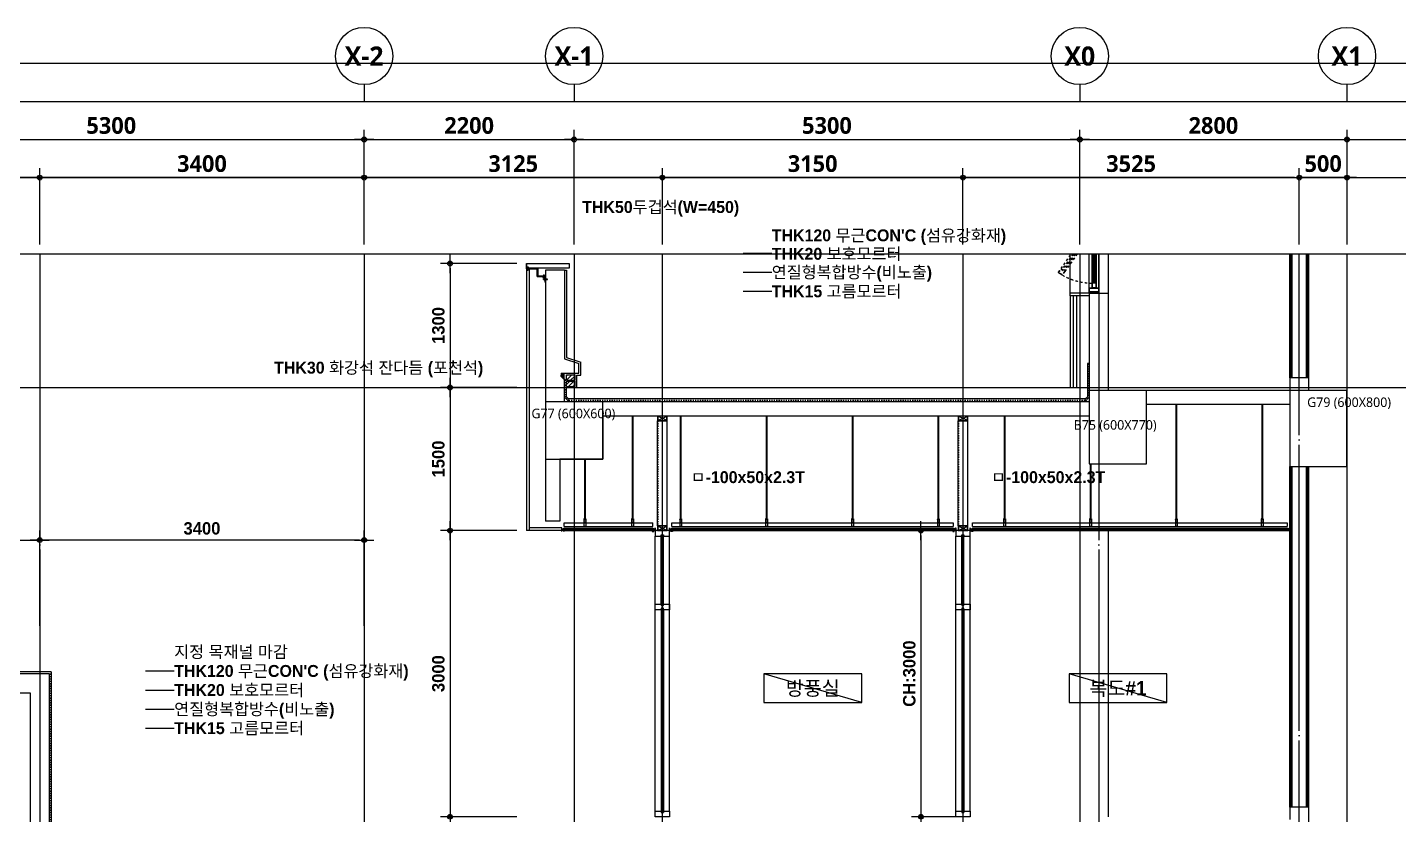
# Model space of a CAD drawing. Header units: millimetres. Extents: x 3106 to 82334, y 1073 to 28529.
# Drawn here: x 56439 to 70808, y 20276 to 28529 of the extents above; entities that cross this region are included whole.
import ezdxf
from ezdxf.enums import TextEntityAlignment as Align

# ---------------------------------------------------------------- set-up
doc = ezdxf.new("R2010")
doc.units = ezdxf.units.MM
doc.header["$LTSCALE"] = 50
for name, pattern in [('CEN', [62, 60, -1, 0, -1]), ('H1', [1, 0.5, -0.5]), ('HID', [0.5, 0.25, -0.25]), ('주단면도-1$0$STD_CENTER', [66, 60, -2, 2, -2])]:
    doc.linetypes.add(name, pattern=pattern)
doc.layers.get('Defpoints').update_dxf_attribs({"color": 153})
for name, color, linetype in [('0SYMB', 7, 'Continuous'), ('A-ANNO-DIM', 4, 'Continuous'), ('A-ANNO-TEXT1', 7, 'Continuous'), ('A-CEN', 1, 'CEN'), ('A-ELE4', 8, 'Continuous'), ('A-FIN2', 5, 'Continuous'), ('A-FIN3', 8, 'Continuous'), ('A-FLOR-INSL', 8, 'Continuous'), ('A-MKXS-TEXT1', 3, 'Continuous'), ('A-ST-AXIS-BUB', 7, 'Continuous'), ('A-WALL-DRY1', 7, 'Continuous'), ('AA-FIN2', 6, 'Continuous'), ('AA-WALL-콘크리트', 2, 'Continuous'), ('AA-WID', 4, 'Continuous'), ('BW', 3, 'Continuous'), ('C02-AA$0$A-FIN-TYP1', 6, 'Continuous'), ('C02-AA$0$A-SECT-CLNG', 6, 'Continuous'), ('C02-AA$0$A-SECT-MATR1', 4, 'Continuous'), ('COL', 2, 'Continuous'), ('DIM', 7, 'Continuous'), ('ELC', 9, 'Continuous'), ('FIN', 5, 'Continuous'), ('fin-5', 6, 'Continuous'), ('FIN2', 5, 'Continuous'), ('HAT', 5, 'Continuous'), ('HH', 9, 'Continuous'), ('HID', 7, 'HID'), ('Leader', 7, 'Continuous'), ('out-fin', 6, 'Continuous'), ('S_CEN', 5, 'CEN'), ('SS2', 7, 'Continuous'), ('WID', 4, 'Continuous'), ('주단면도-1$0$A-FIN-TYP1', 6, 'Continuous'), ('주단면도-1$0$A-OUT-FIN-TYP2', 4, 'Continuous'), ('주단면도-1$0$A-ST-AXIS-CEN', 252, '주단면도-1$0$STD_CENTER'), ('주단면도-1$0$A-ST-CONC', 2, 'Continuous')]:
    doc.layers.add(name, color=color, linetype=linetype)
for name, color, linetype, plot in [('A-ANNO-NPLT', 129, 'Continuous', False), ('Defpoint', 161, 'Continuous', False), ('G(그리드1)', 185, 'Continuous', False), ('G(그리드2)', 235, 'Continuous', False)]:
    doc.layers.add(name, color=color, linetype=linetype, plot=plot)
doc.layers.add('A-XXXX-NPLT', color=144, linetype='Continuous', lineweight=15, plot=False)
doc.styles.add('2020음성 1차', font='나눔고딕Bold.ttf')
doc.styles.add('SH_진천_나눔', font='')
doc.styles.add('맑은고딕', font='')
doc.styles.get('SH_진천_나눔').set_extended_font_data('NanumGothic', bold=True)
doc.styles.get('맑은고딕').set_extended_font_data('Malgun Gothic')
doc.dimstyles.new('SHP 50', dxfattribs={"dimscale": 50, "dimtxt": 3.5, "dimasz": 1, "dimexe": 2, "dimexo": 2, "dimgap": 1, "dimtad": 1, "dimdec": 0, "dimzin": 0, "dimdsep": 46, "dimtxsty": 'SH_진천_나눔', "dimblk": 'DIMDOT', "dimcen": 0.09, "dimclrd": 256, "dimclre": 256, "dimclrt": 3, "dimadec": 0, "dimazin": 1, "dimtfac": 1, "dimtdec": 0, "dimtix": 1, "dimtmove": 2, "dimatfit": 0, "dimldrblk": 'DIMDOT', "dimfxl": 1, "dimtolj": 1, "dimtzin": 0, "dimlwd": -1, "dimlwe": -1, "dimarcsym": 0})
doc.dimstyles.new('SHP 50내부', dxfattribs={"dimscale": 50, "dimtxt": 2.6, "dimasz": 1, "dimexe": 2, "dimexo": 2, "dimgap": 1, "dimtad": 1, "dimdec": 0, "dimzin": 0, "dimdsep": 46, "dimtxsty": '2020음성 1차', "dimblk": 'DIMDOT', "dimcen": 0.09, "dimclrd": 256, "dimclre": 256, "dimclrt": 3, "dimadec": 0, "dimazin": 1, "dimtfac": 1, "dimtdec": 0, "dimtix": 1, "dimtmove": 2, "dimatfit": 0, "dimldrblk": 'DIMDOT', "dimfxl": 1, "dimtolj": 1, "dimtzin": 0, "dimlwd": -1, "dimlwe": -1, "dimarcsym": 0})

# ---------------------------------------------------------------- blocks, each defined once
blk = doc.blocks.new('DIMDOT')
at = {"color": 0}
blk.add_line((-2, 0), (2, 0), dxfattribs=at)
for radius in [0.5, 0.25]:
    blk.add_circle((0, 0), radius, dxfattribs=at)
blk = doc.blocks.new('*D1186')
at = {"layer": 'Defpoints', "color": 0}
for p in [(59968, 27354), (54668, 26154), (59968, 26154)]:
    blk.add_point(p, dxfattribs=at)
at = {"layer": 'DIM'}
for p, q in [((54668, 26254), (54668, 27454)), ((59968, 26254), (59968, 27454)), ((54718, 27354), (59918, 27354))]:
    blk.add_line(p, q, dxfattribs=at)
at = {"layer": 'DIM', "linetype": 'ByBlock', "xscale": 50, "yscale": 50, "zscale": 50, "rotation": 180}
blk.add_blockref('DIMDOT', (54668, 27354), dxfattribs=at)
at = {"layer": 'DIM', "linetype": 'ByBlock', "xscale": 50, "yscale": 50, "zscale": 50}
blk.add_blockref('DIMDOT', (59968, 27354), dxfattribs=at)
at = {"layer": 'DIM', "color": 3, "insert": (57318, 27500), "char_height": 175, "attachment_point": 5, "style": 'SH_진천_나눔'}
blk.add_mtext('\\A1;5300', dxfattribs=at)
blk = doc.blocks.new('*D1187')
at = {"layer": 'Defpoints', "color": 0}
for p in [(54668, 26954), (54668, 26154), (56568, 26154)]:
    blk.add_point(p, dxfattribs=at)
at = {"layer": 'DIM'}
for p, q in [((54668, 26254), (54668, 27054)), ((56568, 26254), (56568, 27054)), ((56518, 26954), (54718, 26954))]:
    blk.add_line(p, q, dxfattribs=at)
at = {"layer": 'DIM', "linetype": 'ByBlock', "xscale": 50, "yscale": 50, "zscale": 50, "rotation": 180}
blk.add_blockref('DIMDOT', (54668, 26954), dxfattribs=at)
at = {"layer": 'DIM', "linetype": 'ByBlock', "xscale": 50, "yscale": 50, "zscale": 50}
blk.add_blockref('DIMDOT', (56568, 26954), dxfattribs=at)
at = {"layer": 'DIM', "color": 3, "insert": (55618, 27100), "char_height": 175, "attachment_point": 5, "style": 'SH_진천_나눔'}
blk.add_mtext('\\A1;1900', dxfattribs=at)
blk = doc.blocks.new('*D1188')
at = {"layer": 'Defpoints', "color": 0}
for p in [(62168, 27354), (59968, 26154), (62168, 26154)]:
    blk.add_point(p, dxfattribs=at)
at = {"layer": 'DIM'}
for p, q in [((59968, 26254), (59968, 27454)), ((62168, 26254), (62168, 27454)), ((60018, 27354), (62118, 27354))]:
    blk.add_line(p, q, dxfattribs=at)
at = {"layer": 'DIM', "linetype": 'ByBlock', "xscale": 50, "yscale": 50, "zscale": 50, "rotation": 180}
blk.add_blockref('DIMDOT', (59968, 27354), dxfattribs=at)
at = {"layer": 'DIM', "linetype": 'ByBlock', "xscale": 50, "yscale": 50, "zscale": 50}
blk.add_blockref('DIMDOT', (62168, 27354), dxfattribs=at)
at = {"layer": 'DIM', "color": 3, "insert": (61068, 27500), "char_height": 175, "attachment_point": 5, "style": 'SH_진천_나눔'}
blk.add_mtext('\\A1;2200', dxfattribs=at)
blk = doc.blocks.new('*D1189')
at = {"layer": 'Defpoints', "color": 0}
for p in [(56568, 26954), (56568, 26154), (59968, 26154)]:
    blk.add_point(p, dxfattribs=at)
at = {"layer": 'DIM'}
for p, q in [((56568, 26254), (56568, 27054)), ((59968, 26254), (59968, 27054)), ((59918, 26954), (56618, 26954))]:
    blk.add_line(p, q, dxfattribs=at)
at = {"layer": 'DIM', "linetype": 'ByBlock', "xscale": 50, "yscale": 50, "zscale": 50, "rotation": 180}
blk.add_blockref('DIMDOT', (56568, 26954), dxfattribs=at)
at = {"layer": 'DIM', "linetype": 'ByBlock', "xscale": 50, "yscale": 50, "zscale": 50}
blk.add_blockref('DIMDOT', (59968, 26954), dxfattribs=at)
at = {"layer": 'DIM', "color": 3, "insert": (58268, 27100), "char_height": 175, "attachment_point": 5, "style": 'SH_진천_나눔'}
blk.add_mtext('\\A1;3400', dxfattribs=at)
blk = doc.blocks.new('*D1190')
at = {"layer": 'Defpoints', "color": 0}
for p in [(69768, 26954), (69768, 26154), (70268, 26154)]:
    blk.add_point(p, dxfattribs=at)
at = {"layer": 'DIM'}
for p, q in [((69768, 26254), (69768, 27054)), ((70268, 26254), (70268, 27054)), ((69718, 26954), (69668, 26954)), ((70268, 26954), (69768, 26954)), ((70318, 26954), (70368, 26954))]:
    blk.add_line(p, q, dxfattribs=at)
at = {"layer": 'DIM', "linetype": 'ByBlock', "xscale": 50, "yscale": 50, "zscale": 50}
blk.add_blockref('DIMDOT', (69768, 26954), dxfattribs=at)
at = {"layer": 'DIM', "linetype": 'ByBlock', "xscale": 50, "yscale": 50, "zscale": 50, "rotation": 180}
blk.add_blockref('DIMDOT', (70268, 26954), dxfattribs=at)
at = {"layer": 'DIM', "color": 3, "insert": (70018, 27100), "char_height": 175, "attachment_point": 5, "style": 'SH_진천_나눔'}
blk.add_mtext('\\A1;500', dxfattribs=at)
blk = doc.blocks.new('A-ST-AXIS-BUB-1')
at = {"layer": 'A-ST-AXIS-BUB'}
blk.add_line((0, 350), (0, 0), dxfattribs=at)
blk.add_circle((0, 950), 600, dxfattribs=at)
blk = doc.blocks.new('*D1197')
at = {"layer": 'Defpoints', "color": 0}
for p in [(59968, 26954), (59968, 26154), (63093, 26154)]:
    blk.add_point(p, dxfattribs=at)
at = {"layer": 'DIM'}
for p, q in [((59968, 26254), (59968, 27054)), ((63093, 26254), (63093, 27054)), ((63043, 26954), (60018, 26954))]:
    blk.add_line(p, q, dxfattribs=at)
at = {"layer": 'DIM', "linetype": 'ByBlock', "xscale": 50, "yscale": 50, "zscale": 50, "rotation": 180}
blk.add_blockref('DIMDOT', (59968, 26954), dxfattribs=at)
at = {"layer": 'DIM', "linetype": 'ByBlock', "xscale": 50, "yscale": 50, "zscale": 50}
blk.add_blockref('DIMDOT', (63093, 26954), dxfattribs=at)
at = {"layer": 'DIM', "color": 3, "insert": (61530, 27100), "char_height": 175, "attachment_point": 5, "style": 'SH_진천_나눔'}
blk.add_mtext('\\A1;3125', dxfattribs=at)
blk = doc.blocks.new('*D1198')
at = {"layer": 'Defpoints', "color": 0}
for p in [(63093, 26954), (63093, 26154), (66243, 26154)]:
    blk.add_point(p, dxfattribs=at)
at = {"layer": 'DIM'}
for p, q in [((63093, 26254), (63093, 27054)), ((66243, 26254), (66243, 27054)), ((66193, 26954), (63143, 26954))]:
    blk.add_line(p, q, dxfattribs=at)
at = {"layer": 'DIM', "linetype": 'ByBlock', "xscale": 50, "yscale": 50, "zscale": 50, "rotation": 180}
blk.add_blockref('DIMDOT', (63093, 26954), dxfattribs=at)
at = {"layer": 'DIM', "linetype": 'ByBlock', "xscale": 50, "yscale": 50, "zscale": 50}
blk.add_blockref('DIMDOT', (66243, 26954), dxfattribs=at)
at = {"layer": 'DIM', "color": 3, "insert": (64668, 27100), "char_height": 175, "attachment_point": 5, "style": 'SH_진천_나눔'}
blk.add_mtext('\\A1;3150', dxfattribs=at)
blk = doc.blocks.new('*D1199')
at = {"layer": 'Defpoints', "color": 0}
for p in [(66243, 26954), (66243, 26154), (69768, 26154)]:
    blk.add_point(p, dxfattribs=at)
at = {"layer": 'DIM'}
for p, q in [((66243, 26254), (66243, 27054)), ((69768, 26254), (69768, 27054)), ((69718, 26954), (66293, 26954))]:
    blk.add_line(p, q, dxfattribs=at)
at = {"layer": 'DIM', "linetype": 'ByBlock', "xscale": 50, "yscale": 50, "zscale": 50, "rotation": 180}
blk.add_blockref('DIMDOT', (66243, 26954), dxfattribs=at)
at = {"layer": 'DIM', "linetype": 'ByBlock', "xscale": 50, "yscale": 50, "zscale": 50}
blk.add_blockref('DIMDOT', (69768, 26954), dxfattribs=at)
at = {"layer": 'DIM', "color": 3, "insert": (68005, 27100), "char_height": 175, "attachment_point": 5, "style": 'SH_진천_나눔'}
blk.add_mtext('\\A1;3525', dxfattribs=at)
blk = doc.blocks.new('*D1201')
at = {"layer": 'Defpoints', "color": 0}
for p in [(67468, 27354), (62168, 26154), (67468, 26254)]:
    blk.add_point(p, dxfattribs=at)
at = {"layer": 'DIM'}
for p, q in [((62168, 26254), (62168, 27454)), ((67468, 26354), (67468, 27454)), ((62218, 27354), (67418, 27354))]:
    blk.add_line(p, q, dxfattribs=at)
at = {"layer": 'DIM', "linetype": 'ByBlock', "xscale": 50, "yscale": 50, "zscale": 50, "rotation": 180}
blk.add_blockref('DIMDOT', (62168, 27354), dxfattribs=at)
at = {"layer": 'DIM', "linetype": 'ByBlock', "xscale": 50, "yscale": 50, "zscale": 50}
blk.add_blockref('DIMDOT', (67468, 27354), dxfattribs=at)
at = {"layer": 'DIM', "color": 3, "insert": (64818, 27500), "char_height": 175, "attachment_point": 5, "style": 'SH_진천_나눔'}
blk.add_mtext('\\A1;5300', dxfattribs=at)
blk = doc.blocks.new('*D1202')
at = {"layer": 'A-ANNO-DIM'}
for p, q in [((56568, 22254), (56568, 23254)), ((59918, 23154), (56618, 23154)), ((59968, 22254), (59968, 23254))]:
    blk.add_line(p, q, dxfattribs=at)
at = {"layer": 'Defpoints', "color": 0}
for p in [(56568, 23154), (56568, 22154), (59968, 22154)]:
    blk.add_point(p, dxfattribs=at)
at = {"layer": 'A-ANNO-DIM', "linetype": 'ByBlock', "xscale": 50, "yscale": 50, "zscale": 50, "rotation": 180}
blk.add_blockref('DIMDOT', (56568, 23154), dxfattribs=at)
at = {"layer": 'A-ANNO-DIM', "linetype": 'ByBlock', "xscale": 50, "yscale": 50, "zscale": 50}
blk.add_blockref('DIMDOT', (59968, 23154), dxfattribs=at)
at = {"layer": 'A-ANNO-DIM', "color": 3, "insert": (58268, 23276), "char_height": 130, "attachment_point": 5, "style": '2020음성 1차'}
blk.add_mtext('\\A1;3400', dxfattribs=at)
blk = doc.blocks.new('*D1203')
at = {"layer": 'A-ANNO-DIM'}
for p, q in [((54668, 22254), (54668, 23254)), ((54718, 23154), (56518, 23154)), ((56568, 22254), (56568, 23254))]:
    blk.add_line(p, q, dxfattribs=at)
at = {"layer": 'Defpoints', "color": 0}
for p in [(56568, 23154), (54668, 22154), (56568, 22154)]:
    blk.add_point(p, dxfattribs=at)
at = {"layer": 'A-ANNO-DIM', "linetype": 'ByBlock', "xscale": 50, "yscale": 50, "zscale": 50, "rotation": 180}
blk.add_blockref('DIMDOT', (54668, 23154), dxfattribs=at)
at = {"layer": 'A-ANNO-DIM', "linetype": 'ByBlock', "xscale": 50, "yscale": 50, "zscale": 50}
blk.add_blockref('DIMDOT', (56568, 23154), dxfattribs=at)
at = {"layer": 'A-ANNO-DIM', "color": 3, "insert": (55618, 23276), "char_height": 130, "attachment_point": 5, "style": '2020음성 1차'}
blk.add_mtext('\\A1;1900', dxfattribs=at)
blk = doc.blocks.new('A$C1BF15DB8')
at = {"layer": 'A-ANNO-NPLT'}
for p, q in [((-21, 14, 0), (-21, -10, 0)), ((0, 0, 0), (-31, 0, 0))]:
    blk.add_line(p, q, dxfattribs=at)
at = {"layer": 'C02-AA$0$A-FIN-TYP1'}
blk.add_line((0, 24), (0, 0), dxfattribs=at)
at = {"layer": 'C02-AA$0$A-SECT-CLNG', "color": 8}
blk.add_line((4, 44), (4, 82), dxfattribs=at)
at = {"layer": 'C02-AA$0$A-SECT-MATR1'}
blk.add_lwpolyline([(-21, 14), (-6, 14), (-6, -1), (9, -1), (9, 0), (-5, 0), (-5, 15), (-20, 15), (-20, 29), (-21, 29)], close=True, dxfattribs=at)
blk = doc.blocks.new('A$C1A1450A5')
at = {"layer": 'C02-AA$0$A-SECT-CLNG', "color": 8}
for p, q in [((-7, 0), (-7, -3)), ((7, 0), (-7, 0)), ((7, 0), (7, -3)), ((10, -3), (-10, -3)), ((-10, -3), (-10, -83)), ((10, -6), (-10, -6)), ((10, -37), (-10, -37)), ((10, -83), (-10, -83)), ((-7, -9), (-7, -6)), ((7, -9), (-7, -9)), ((-4, -14), (-4, -9)), ((4, -14), (-4, -14)), ((4, -14), (4, -9)), ((7, -9), (7, -6)), ((10, -3), (10, -83))]:
    blk.add_line(p, q, dxfattribs=at)
blk = doc.blocks.new('*D1207')
at = {"layer": 'A-ANNO-DIM'}
for p, q in [((61568, 26054), (60768, 26054)), ((60868, 26004), (60868, 24804)), ((61568, 24754), (60768, 24754))]:
    blk.add_line(p, q, dxfattribs=at)
at = {"layer": 'Defpoints', "color": 0}
for p in [(61668, 26054), (60868, 24754), (61668, 24754)]:
    blk.add_point(p, dxfattribs=at)
at = {"layer": 'A-ANNO-DIM', "linetype": 'ByBlock', "xscale": 50, "yscale": 50, "zscale": 50}
for p, rotation in [((60868, 26054), 90), ((60868, 24754), 270)]:
    blk.add_blockref('DIMDOT', p, dxfattribs=dict(at, rotation=rotation))
at = {"layer": 'A-ANNO-DIM', "color": 3, "insert": (60746, 25404), "char_height": 130, "attachment_point": 5, "rotation": 90, "style": '2020음성 1차'}
blk.add_mtext('\\A1;1300', dxfattribs=at)
blk = doc.blocks.new('*D1208')
at = {"layer": 'A-ANNO-DIM'}
for p, q in [((61568, 24754), (60768, 24754)), ((60868, 24704), (60868, 23304)), ((61568, 23254), (60768, 23254))]:
    blk.add_line(p, q, dxfattribs=at)
at = {"layer": 'Defpoints', "color": 0}
for p in [(61668, 24754), (60868, 23254), (61668, 23254)]:
    blk.add_point(p, dxfattribs=at)
at = {"layer": 'A-ANNO-DIM', "linetype": 'ByBlock', "xscale": 50, "yscale": 50, "zscale": 50}
for p, rotation in [((60868, 24754), 90), ((60868, 23254), 270)]:
    blk.add_blockref('DIMDOT', p, dxfattribs=dict(at, rotation=rotation))
at = {"layer": 'A-ANNO-DIM', "color": 3, "insert": (60746, 24004), "char_height": 130, "attachment_point": 5, "rotation": 90, "style": '2020음성 1차'}
blk.add_mtext('\\A1;1500', dxfattribs=at)
blk = doc.blocks.new('*D1209')
at = {"layer": 'Defpoints', "color": 0}
for p in [(70268, 27354), (67468, 26154), (70268, 26154)]:
    blk.add_point(p, dxfattribs=at)
at = {"layer": 'DIM'}
for p, q in [((67468, 26254), (67468, 27454)), ((70268, 26254), (70268, 27454)), ((67518, 27354), (70218, 27354))]:
    blk.add_line(p, q, dxfattribs=at)
at = {"layer": 'DIM', "linetype": 'ByBlock', "xscale": 50, "yscale": 50, "zscale": 50, "rotation": 180}
blk.add_blockref('DIMDOT', (67468, 27354), dxfattribs=at)
at = {"layer": 'DIM', "linetype": 'ByBlock', "xscale": 50, "yscale": 50, "zscale": 50}
blk.add_blockref('DIMDOT', (70268, 27354), dxfattribs=at)
at = {"layer": 'DIM', "color": 3, "insert": (68868, 27500), "char_height": 175, "attachment_point": 5, "style": 'SH_진천_나눔'}
blk.add_mtext('\\A1;2800', dxfattribs=at)
blk = doc.blocks.new('*D1211')
at = {"layer": 'A-ANNO-DIM'}
for p, q in [((66199, 23254), (65703, 23254)), ((65803, 23204), (65803, 20304)), ((66203, 20254), (65703, 20254))]:
    blk.add_line(p, q, dxfattribs=at)
at = {"layer": 'Defpoints', "color": 0}
for p in [(66299, 23254), (65803, 20254), (66303, 20254)]:
    blk.add_point(p, dxfattribs=at)
at = {"layer": 'A-ANNO-DIM', "linetype": 'ByBlock', "xscale": 50, "yscale": 50, "zscale": 50}
for p, rotation in [((65803, 23254), 90), ((65803, 20254), 270)]:
    blk.add_blockref('DIMDOT', p, dxfattribs=dict(at, rotation=rotation))
at = {"layer": 'A-ANNO-DIM', "color": 3, "insert": (65681, 21754), "char_height": 130, "attachment_point": 5, "rotation": 90, "style": '2020음성 1차'}
blk.add_mtext('\\A1;CH:3000', dxfattribs=at)
blk = doc.blocks.new('*D1213')
at = {"layer": 'A-ANNO-DIM'}
for p, q in [((61568, 23254), (60768, 23254)), ((60868, 23204), (60868, 20304)), ((61568, 20254), (60768, 20254))]:
    blk.add_line(p, q, dxfattribs=at)
at = {"layer": 'Defpoints', "color": 0}
for p in [(61668, 23254), (60868, 20254), (61668, 20254)]:
    blk.add_point(p, dxfattribs=at)
at = {"layer": 'A-ANNO-DIM', "linetype": 'ByBlock', "xscale": 50, "yscale": 50, "zscale": 50}
for p, rotation in [((60868, 23254), 90), ((60868, 20254), 270)]:
    blk.add_blockref('DIMDOT', p, dxfattribs=dict(at, rotation=rotation))
at = {"layer": 'A-ANNO-DIM', "color": 3, "insert": (60746, 21754), "char_height": 130, "attachment_point": 5, "rotation": 90, "style": '2020음성 1차'}
blk.add_mtext('\\A1;3000', dxfattribs=at)

msp = doc.modelspace()

# ---------------------------------------------------------------- hatches: boundary and pattern name
at = {"layer": 'HAT'}
h = msp.add_hatch(dxfattribs=at)
h.set_pattern_fill('ANSI31', color=256, scale=10, style=0)
h.set_pattern_definition([(45, (-356347.347, -31295.07), (-22.4506403, 22.4506403), [])])
h.paths.add_polyline_path([(62177.5, 24887.9), (62087.5, 24887.9), (62087.5, 24830.9), (62177.5, 24830.9)])
h.paths.add_polyline_path([(62177.5, 24820.9), (62087.5, 24820.9), (62087.5, 24763.9), (62177.5, 24763.9)])
at = {"layer": 'HH'}
h = msp.add_hatch(dxfattribs=at)
h.set_pattern_fill('ANSI37', color=256, scale=100, style=0)
h.set_pattern_definition([(45, (149338.063, 10381.463), (-8.8388348, 8.8388348), []), (135, (149338.063, 10381.463), (-8.8388348, -8.8388348), [])])
h.paths.add_polyline_path([(62065.5, 24903.9), (62032.5, 24903.9), (62032.5, 24878.1), (62065.5, 24845.1)])

# ---------------------------------------------------------------- linework, layer by layer
at = {"layer": '0SYMB'}
for points in [[(65181.9, 21750.9), (64156.9, 21750.9), (64156.9, 21450.9), (65181.9, 21450.9)], [(68380.6, 21750.9), (67355.6, 21750.9), (67355.6, 21450.9), (68380.6, 21450.9)]]:
    msp.add_lwpolyline(points, close=True, dxfattribs=at)
at = {"layer": 'A-ANNO-NPLT'}
for p, q in [((62058.5, 23253.9, 0), (62027.5, 23253.9, 0)), ((62037.5, 23267.9, 0), (62037.5, 23243.9, 0)), ((62996.5, 23253.9), (63027.5, 23253.9)), ((63017.5, 23267.9), (63017.5, 23243.9)), ((63188.5, 23253.9, 0), (63157.5, 23253.9, 0)), ((63167.5, 23267.9, 0), (63167.5, 23243.9, 0)), ((66146.5, 23253.9), (66177.5, 23253.9)), ((66167.5, 23267.9), (66167.5, 23243.9)), ((66338.5, 23253.9), (66307.5, 23253.9)), ((66317.5, 23267.9), (66317.5, 23243.9)), ((69646.5, 23253.9, 0), (69677.5, 23253.9, 0)), ((69667.5, 23267.9, 0), (69667.5, 23243.9, 0))]:
    msp.add_line(p, q, dxfattribs=at)
at = {"layer": 'A-CEN'}
for p, q in [((56567.5, 26153.9), (56567.5, 14953.9)), ((63092.5, 26153.9), (63092.5, 19789.4)), ((66242.5, 26153.9), (66242.5, 19789.4)), ((67667.5, 26153.9), (67667.5, 19623.9)), ((69767.5, 14953.9), (69767.5, 26153.9)), ((56567.5, 20333.9), (56567.5, 14953.9))]:
    msp.add_line(p, q, dxfattribs=at)
at = {"layer": 'A-ELE4'}
for p, q in [((67367.5, 25743.9), (67367.5, 26153.9)), ((67767.5, 25743.9), (67767.5, 26153.9))]:
    msp.add_line(p, q, dxfattribs=at)
at = {"layer": 'A-FIN2'}
msp.add_line((66340, 23253.9, 0), (66340, 23266.4, 0), dxfattribs=at)
for points in [[(62987.5, 23253.9), (62987.5, 23243.9), (63002.5, 23243.9), (63002.5, 23253.9), (63017.5, 23253.9), (63017.5, 23268.9)], [(63197.5, 23253.9), (63197.5, 23243.9), (63182.5, 23243.9), (63182.5, 23253.9), (63167.5, 23253.9), (63167.5, 23268.9)], [(66137.5, 23253.9), (66137.5, 23243.9), (66152.5, 23243.9), (66152.5, 23253.9), (66167.5, 23253.9), (66167.5, 23268.9)], [(66347.5, 23253.9), (66347.5, 23243.9), (66332.5, 23243.9), (66332.5, 23253.9), (66317.5, 23253.9), (66317.5, 23268.9)]]:
    msp.add_lwpolyline(points, dxfattribs=at)
at = {"layer": 'A-FIN3'}
msp.add_line((67767.5, 20253.9), (67767.5, 23253.9), dxfattribs=at)
at = {"layer": 'A-FLOR-INSL'}
msp.add_line((67432.5, 25713.9), (67432.5, 24753.9), dxfattribs=at)
at = {"layer": 'A-WALL-DRY1'}
for p, q in [((69667.5, 24853.9), (69667.5, 26153.9)), ((69680, 24853.9), (69680, 26153.9)), ((69692.5, 24853.9), (69692.5, 26153.9)), ((69842.5, 24853.9), (69842.5, 26153.9)), ((69855, 24853.9), (69855, 26153.9)), ((69867.5, 24853.9), (69867.5, 26153.9)), ((69667.5, 20353.9), (69667.5, 23923.9)), ((69680, 20353.9), (69680, 23923.9)), ((69692.5, 20353.9), (69692.5, 23923.9)), ((69842.5, 20353.9), (69842.5, 23923.9)), ((69855, 20353.9), (69855, 23923.9)), ((69867.5, 20353.9), (69867.5, 23923.9))]:
    msp.add_line(p, q, dxfattribs=at)
at = {"layer": 'A-XXXX-NPLT'}
for points in [[(67567.5, 23953.9), (68167.5, 23953.9), (68167.5, 24723.9), (67567.5, 24723.9)], [(69667.5, 23923.9), (70267.5, 23923.9), (70267.5, 24723.9), (69667.5, 24723.9)], [(61867.5, 24003.9), (62467.5, 24003.9), (62467.5, 24603.9), (61867.5, 24603.9)]]:
    msp.add_lwpolyline(points, close=True, dxfattribs=at)
at = {"layer": 'AA-FIN2'}
msp.add_line((61667.5, 26053.9, 0), (61667.5, 26003.9, 0), dxfattribs=at)
at = {"layer": 'AA-WALL-콘크리트'}
for p, q in [((62067.5, 25983.9, 0), (61867.5, 25983.9, 0)), ((62067.5, 25053.9), (62217.5, 25003.9)), ((62217.5, 24903.9), (62217.5, 25003.9)), ((62032.5, 24903.9), (62217.5, 24903.9)), ((62032.5, 24903.9), (62032.5, 24868.9)), ((62032.5, 24868.9), (62067.5, 24834.5)), ((62067.5, 24603.9), (62067.5, 24834.5))]:
    msp.add_line(p, q, dxfattribs=at)
at = {"layer": 'AA-WID', "color": 9, "linetype": 'H1'}
for p, q in [((67271.3, 26000.2), (67378.9, 26153.9)), ((67440, 26153.9), (67312.3, 25971.5))]:
    msp.add_line(p, q, dxfattribs=at)
at = {"layer": 'AA-WID', "color": 1, "linetype": 'H1'}
for p, q in [((67394.8, 26153.9), (67282, 25992.7)), ((67402.1, 26153.9), (67286.9, 25989.3)), ((67416.8, 26153.9), (67296.7, 25982.4)), ((67424.1, 26153.9), (67301.6, 25978.9))]:
    msp.add_line(p, q, dxfattribs=at)
at = {"layer": 'AA-WID', "color": 9}
for p, q in [((67567.5, 25798.9), (67567.5, 26153.9)), ((67592.5, 26153.9), (67592.5, 25848.9)), ((67642.5, 25848.9), (67642.5, 26153.9)), ((67667.5, 25798.9), (67667.5, 26153.9))]:
    msp.add_line(p, q, dxfattribs=at)
at = {"layer": 'AA-WID', "color": 1}
for p, q in [((67605.5, 26153.9), (67605.5, 25848.9)), ((67611.5, 26153.9), (67611.5, 25848.9)), ((67623.5, 26153.9), (67623.5, 25848.9)), ((67629.5, 26153.9), (67629.5, 25848.9))]:
    msp.add_line(p, q, dxfattribs=at)
at = {"layer": 'AA-WID', "linetype": 'H1'}
for points in [[(67283.6, 25930.5), (67242.6, 25959.2), (67271.3, 26000.2), (67312.3, 25971.5)], [(67282.8, 25934.7), (67246.8, 25959.9), (67272, 25996), (67308.1, 25970.8)]]:
    msp.add_lwpolyline(points, close=True, dxfattribs=at)
at = {"layer": 'AA-WID'}
msp.add_lwpolyline([(67587.5, 25753.9), (67567.5, 25753.9), (67567.5, 25798.9), (67667.5, 25798.9), (67667.5, 25753.9), (67611.5, 25753.9), (67611.5, 25753.9), (67587.5, 25753.9), (67587.5, 25753.9)], dxfattribs=at)
for points in [[(67614.5, 25756.9), (67584.5, 25756.9), (67584.5, 25756.9), (67570.5, 25756.9), (67570.5, 25795.9), (67664.5, 25795.9), (67664.5, 25756.9), (67614.5, 25756.9), (67614.5, 25756.9)], [(67592.5, 25798.9), (67642.5, 25798.9), (67642.5, 25848.9), (67592.5, 25848.9)], [(67595.5, 25801.9), (67639.5, 25801.9), (67639.5, 25845.9), (67595.5, 25845.9)]]:
    msp.add_lwpolyline(points, close=True, dxfattribs=at)
at = {"layer": 'AA-WID', "color": 1, "linetype": 'H1'}
msp.add_arc((67592.5, 26458.9), 610, 235, 270, dxfattribs=at)
at = {"layer": 'BW'}
for p, q in [((62087.5, 24887.9), (62177.5, 24887.9)), ((62087.5, 24830.9), (62087.5, 24887.9)), ((62177.5, 24830.9), (62177.5, 24887.9)), ((62087.5, 24830.9), (62177.5, 24830.9)), ((62087.5, 24820.9), (62177.5, 24820.9)), ((62087.5, 24763.9), (62087.5, 24820.9)), ((62087.5, 24820.9), (62177.5, 24820.9)), ((62087.5, 24763.9), (62177.5, 24763.9)), ((62177.5, 24763.9), (62177.5, 24820.9))]:
    msp.add_line(p, q, dxfattribs=at)
at = {"layer": 'C02-AA$0$A-FIN-TYP1'}
for p, q in [((62058.5, 23277.9, 0), (62996.5, 23277.9, 0)), ((62058.5, 23265.9, 0), (62996.5, 23265.9, 0)), ((62058.5, 23253.9, 0), (62996.5, 23253.9, 0)), ((63188.5, 23277.9, 0), (66146.5, 23277.9, 0)), ((63188.5, 23265.9, 0), (66146.5, 23265.9, 0)), ((63188.5, 23253.9, 0), (66146.5, 23253.9, 0)), ((66338.5, 23277.9), (69646.5, 23277.9)), ((66338.5, 23265.9), (69646.5, 23265.9)), ((66338.5, 23253.9), (69646.5, 23253.9))]:
    msp.add_line(p, q, dxfattribs=at)
at = {"layer": 'C02-AA$0$A-SECT-CLNG', "color": 8}
for p, q in [((68475.7, 24573.9), (68475.7, 23378.4)), ((68482.7, 24573.9), (68482.7, 23378.4)), ((69375.7, 24573.9), (69375.7, 23378.4)), ((69382.7, 24573.9), (69382.7, 23378.4)), ((62777.3, 24453.9, 0), (62777.3, 23378.4, 0)), ((62784.3, 24453.9, 0), (62784.3, 23378.4, 0)), ((63281.1, 24453.9, 0), (63281.1, 23378.4, 0)), ((63288.1, 24453.9, 0), (63288.1, 23378.4, 0)), ((64181.1, 24453.9, 0), (64181.1, 23378.4, 0)), ((64188.1, 24453.9, 0), (64188.1, 23378.4, 0)), ((65081.1, 24453.9, 0), (65081.1, 23378.4, 0)), ((65088.1, 24453.9, 0), (65088.1, 23378.4, 0)), ((65981.1, 24453.9, 0), (65981.1, 23378.4, 0)), ((65988.1, 24453.9, 0), (65988.1, 23378.4, 0)), ((66675.7, 24453.9), (66675.7, 23378.4)), ((66682.7, 24453.9), (66682.7, 23378.4)), ((62277.3, 24003.9, 0), (62277.3, 23378.4, 0)), ((62284.3, 24003.9, 0), (62284.3, 23378.4, 0)), ((67575.7, 23953.9), (67575.7, 23378.4)), ((67582.7, 23953.9), (67582.7, 23378.4)), ((62062.9, 23335.9, 0), (62992.1, 23335.9, 0)), ((62062.9, 23297.9, 0), (62992.1, 23297.9, 0)), ((63192.9, 23335.9, 0), (66142.1, 23335.9, 0)), ((63192.9, 23297.9, 0), (66142.1, 23297.9, 0)), ((66342.9, 23335.9), (69642.1, 23335.9)), ((66342.9, 23297.9), (69642.1, 23297.9))]:
    msp.add_line(p, q, dxfattribs=at)
at = {"layer": 'COL'}
msp.add_line((62032.5, 24868.9), (62032.5, 24883.9), dxfattribs=at)
at = {"layer": 'Defpoint'}
for p, q in [((67667.5, 25748.9), (67567.5, 25748.9)), ((67667.5, 25743.9), (67567.5, 25743.9))]:
    msp.add_line(p, q, dxfattribs=at)
at = {"layer": 'ELC'}
msp.add_line((62065.5, 24845.1), (62065.5, 24903.9), dxfattribs=at)
msp.add_line((62065.5, 24845.1), (62065.5, 24903.9), dxfattribs=at)
at = {"layer": 'FIN'}
for p, q in [((62067.5, 25983.9, 0), (62087.5, 25983.9, 0)), ((62087.5, 25983.9, 0), (62087.5, 25068.3)), ((62087.5, 25068.3), (62237.5, 25018.3)), ((62237.5, 24883.9), (62237.5, 25018.3)), ((62197.5, 24883.9), (62237.5, 24883.9)), ((62197.5, 24753.9), (62197.5, 24883.9))]:
    msp.add_line(p, q, dxfattribs=at)
at = {"layer": 'fin-5'}
for p, q in [((62087.5, 24753.9), (67547.5, 24753.9)), ((62087.5, 24657.3), (62087.5, 24753.9)), ((62111, 24633.9), (62087.5, 24657.3)), ((67524.1, 24633.9), (62111, 24633.9)), ((67524.1, 24633.9), (67547.5, 24657.3))]:
    msp.add_line(p, q, dxfattribs=at)
at = {"layer": 'FIN2'}
for q in [(54247.5, 21773.9), (56687.5, 19957.3)]:
    msp.add_line((56687.5, 21773.9), q, dxfattribs=at)
at = {"layer": 'G(그리드1)'}
for points in [[(50167.5, 28153.9), (73267.5, 28153.9), (73267.5, 14153.9), (50167.5, 14153.9)], [(50567.5, 27753.9), (72867.5, 27753.9), (72867.5, 14553.9), (50567.5, 14553.9)], [(50967.5, 27353.9), (72467.5, 27353.9), (72467.5, 14953.9), (50967.5, 14953.9)], [(51367.5, 26953.9), (72067.5, 26953.9), (72067.5, 14953.9), (51367.5, 14953.9)], [(52167.5, 26153.9), (71267.5, 26153.9), (71267.5, 15353.9), (52167.5, 15353.9)]]:
    msp.add_lwpolyline(points, close=True, dxfattribs=at)
at = {"layer": 'G(그리드2)'}
for p, q in [((65181.9, 21450.9), (64156.9, 21750.9)), ((68380.6, 21450.9), (67355.6, 21750.9))]:
    msp.add_line(p, q, dxfattribs=at)
at = {"layer": 'HH'}
for p, q in [((62115.5, 24603.9), (62067.5, 24651.9)), ((67519.5, 24603.9), (67567.5, 24651.9))]:
    msp.add_line(p, q, dxfattribs=at)
at = {"layer": 'HID', "color": 8}
for p, q in [((67557.5, 25003.9), (67557.5, 24653.2)), ((62075.5, 24835.1), (62075.5, 24655.2)), ((62111.8, 24618.9), (62075.5, 24655.2)), ((67523.2, 24618.9), (62111.8, 24618.9)), ((67523.2, 24618.9), (67557.5, 24653.2)), ((56677.5, 21753.9), (56677.5, 19953.2))]:
    msp.add_line(p, q, dxfattribs=at)
at = {"layer": 'HID', "ltscale": 300}
msp.add_line((62075.5, 24835.1), (62032.5, 24878.1), dxfattribs=at)
at = {"layer": 'Leader'}
for p, q in [((63939.1, 26162.2), (64239.1, 26162.2)), ((63939.1, 25962.2), (64239.1, 25962.2)), ((63939.1, 25762.2), (64239.1, 25762.2)), ((57677.2, 21782.2), (57977.2, 21782.2)), ((57677.2, 21582.2), (57977.2, 21582.2)), ((57677.2, 21382.2), (57977.2, 21382.2)), ((57677.2, 21182.2), (57977.2, 21182.2))]:
    msp.add_line(p, q, dxfattribs=at)
for points in [[(61895, 26053.9, 0, 20, 0), (61895, 26113.9, 0, 0, 0), (61895, 26636.3, 0, 0, 0), (62111, 26636.3, 0, 0, 0)], [(63939.1, 24603.9, 0, 27.8, 0), (63939.1, 24687.2, 0, 0, 0), (63939.1, 26362.2, 0, 0, 0), (64239.1, 26362.2, 0, 0, 0)], [(61667.5, 24948.7, 0, 20, 0), (61607.5, 24948.7, 0, 0, 0), (61382, 24948.7, 0, 0, 0)], [(63129.1, 24126, 0, 15.6, 0), (63152.6, 24085.4, 0, 0, 0), (63312.4, 23808.6, 0, 0, 0), (63382, 23808.6, 0, 0, 0)], [(66276.8, 24126, 0, 15.6, 0), (66300.3, 24085.4, 0, 0, 0), (66460.1, 23808.6, 0, 0, 0), (66529.7, 23808.6, 0, 0, 0)], [(57677.2, 20123.9, 0, 27.8, 0), (57677.2, 20207.2, 0, 0, 0), (57677.2, 21982.2, 0, 0, 0), (57977.2, 21982.2, 0, 0, 0)]]:
    msp.add_lwpolyline(points, format="xyseb", dxfattribs=at)
at = {"layer": 'out-fin'}
for p, q in [((61678.5, 26018.9, 0), (61686.5, 26018.9, 0)), ((61678.5, 26003.9, 0), (61678.5, 26018.9, 0)), ((61680.5, 26013.4, 0), (61684.5, 26013.4, 0)), ((61680.5, 26013.4, 0), (61680.5, 26003.4, 0)), ((61684.5, 26013.4, 0), (61684.5, 26003.4, 0)), ((61686.5, 26018.9, 0), (61686.5, 26003.9, 0)), ((61667.5, 26003.9, 0), (61678.5, 26003.9, 0)), ((61667.5, 26003.9, 0), (61678.5, 26003.9, 0)), ((61667.5, 25997.4, 0), (61678.5, 25997.4, 0)), ((61678.5, 26003.4, 0), (61786.2, 26003.4, 0)), ((61678.5, 26003.4, 0), (61678.5, 25997.9, 0)), ((61678.5, 25997.9, 0), (61781.5, 25997.9, 0)), ((61678.5, 25997.4, 0), (61678.5, 25982.4, 0)), ((61678.5, 25982.4, 0), (61686.5, 25982.4, 0)), ((61680.5, 25987.9, 0), (61680.5, 25997.9, 0)), ((61680.5, 25987.9, 0), (61684.5, 25987.9, 0)), ((61684.5, 25987.9, 0), (61684.5, 25997.9, 0)), ((61686.5, 26003.9, 0), (61697.5, 26003.9, 0)), ((61686.5, 25997.4, 0), (61697.5, 25997.4, 0)), ((61686.5, 25982.4, 0), (61686.5, 25997.4, 0)), ((61781.5, 25917.9, 0), (61781.5, 25997.9, 0)), ((61781.5, 25917.9, 0), (61867.5, 25917.9, 0)), ((61786.2, 26003.4, 0), (61786.2, 25922.9, 0)), ((61786.2, 25922.9, 0), (61862.5, 25922.9, 0)), ((61837.5, 25917.9, 0), (61837.5, 25914.9, 0)), ((61839.5, 25912.9, 0), (61862.5, 25912.9, 0)), ((61844.5, 25928.9, 0), (61857.5, 25928.9, 0)), ((61844.5, 25928.9, 0), (61844.5, 25922.9, 0)), ((61844.5, 25906.9, 0), (61844.5, 25912.9, 0)), ((61844.5, 25906.9, 0), (61857.5, 25906.9, 0)), ((61846.6, 25928.9, 0), (61846.6, 25922.9, 0)), ((61846.6, 25906.9, 0), (61846.6, 25912.9, 0)), ((61847.5, 25934.7, 0), (61854.5, 25934.7, 0)), ((61847.5, 25934.7, 0), (61847.5, 25928.9, 0)), ((61847.5, 25901.1, 0), (61847.5, 25906.9, 0)), ((61847.5, 25901.1, 0), (61854.5, 25901.1, 0)), ((61847.9, 25884.7, 0), (61847.9, 25892.7, 0)), ((61847.9, 25892.7, 0), (61854.4, 25892.7, 0)), ((61854.4, 25884.7, 0), (61847.9, 25884.7, 0)), ((61854.4, 25880.7, 0), (61854.4, 25896.7, 0)), ((61854.4, 25896.7, 0), (61862.5, 25896.7, 0)), ((61862.5, 25880.7, 0), (61854.4, 25880.7, 0)), ((61854.5, 25934.7, 0), (61854.5, 25928.9, 0)), ((61854.5, 25901.1, 0), (61854.5, 25906.9, 0)), ((61855.4, 25928.9, 0), (61855.4, 25922.9, 0)), ((61855.4, 25906.9, 0), (61855.4, 25912.9, 0)), ((61857.5, 25928.9, 0), (61857.5, 25922.9, 0)), ((61857.5, 25906.9, 0), (61857.5, 25912.9, 0)), ((61862.5, 25922.9, 0), (61862.5, 25917.9, 0)), ((61862.5, 25912.9, 0), (61862.5, 25859.9, 0)), ((61888.5, 25889.9, 0), (61862.5, 25889.9, 0)), ((61862.5, 25887.9, 0), (61866.5, 25887.9, 0)), ((61862.5, 25885.9, 0), (61888.5, 25885.9, 0)), ((61888.5, 25885.9, 0), (61888.5, 25889.9, 0)), ((61864.5, 25857.9, 0), (61867.5, 25857.9, 0))]:
    msp.add_line(p, q, dxfattribs=at)
msp.add_circle((61673.9, 26000.9, 0), 3, dxfattribs=at)
for centre, radius, start, end in [((61667.5, 26000.6, 0), 3.25, 270, 90), ((61839.5, 25914.9, 0), 2, 180, 270), ((61864.5, 25859.9, 0), 2, 180, 270)]:
    msp.add_arc(centre, radius, start, end, dxfattribs=at)
at = {"layer": 'S_CEN'}
for p, q in [((63044.8, 24406.2), (63140.2, 24451.6)), ((63140.2, 24406.2), (63044.8, 24451.6)), ((66194.8, 24406.2), (66290.2, 24451.6)), ((66290.2, 24406.2), (66194.8, 24451.6)), ((63044.8, 23256.2), (63140.2, 23301.6)), ((63140.2, 23256.2), (63044.8, 23301.6)), ((66194.8, 23256.2), (66290.2, 23301.6)), ((66290.2, 23256.2), (66194.8, 23301.6))]:
    msp.add_line(p, q, dxfattribs=at)
at = {"layer": 'S_CEN', "linetype": 'HID'}
for p, q in [((63044.8, 24403.9), (63044.8, 23303.9)), ((63140.2, 24403.9), (63140.2, 23303.9)), ((66194.8, 24403.9), (66194.8, 23303.9)), ((66290.2, 24403.9), (66290.2, 23303.9))]:
    msp.add_line(p, q, dxfattribs=at)
at = {"layer": 'SS2'}
for p, q in [((63042.5, 23303.9), (63042.5, 24403.9)), ((63142.5, 23303.9), (63142.5, 24403.9)), ((66192.5, 23303.9), (66192.5, 24403.9)), ((66292.5, 23303.9), (66292.5, 24403.9))]:
    msp.add_line(p, q, dxfattribs=at)
for points in [[(63042.5, 24453.9), (63042.5, 24403.9), (63142.5, 24403.9), (63142.5, 24453.9)], [(63044.8, 24451.6), (63044.8, 24406.2), (63140.2, 24406.2), (63140.2, 24451.6)], [(66192.5, 24453.9), (66192.5, 24403.9), (66292.5, 24403.9), (66292.5, 24453.9)], [(66194.8, 24451.6), (66194.8, 24406.2), (66290.2, 24406.2), (66290.2, 24451.6)], [(63042.5, 23303.9), (63042.5, 23253.9), (63142.5, 23253.9), (63142.5, 23303.9)], [(63044.8, 23301.6), (63044.8, 23256.2), (63140.2, 23256.2), (63140.2, 23301.6)], [(66192.5, 23303.9), (66192.5, 23253.9), (66292.5, 23253.9), (66292.5, 23303.9)], [(66194.8, 23301.6), (66194.8, 23256.2), (66290.2, 23256.2), (66290.2, 23301.6)]]:
    msp.add_lwpolyline(points, close=True, dxfattribs=at)
at = {"layer": 'WID'}
for p, q in [((63017.5, 20313.9), (63017.5, 23193.9)), ((63081.5, 22483.9), (63081.5, 23193.9)), ((63092.5, 23208.9), (63092.5, 22468.9)), ((63092.5, 23193.9), (63092.5, 22483.9)), ((63092.5, 23193.9), (63092.5, 22468.9)), ((63103.5, 22483.9), (63103.5, 23193.9)), ((63167.5, 20313.9), (63167.5, 23193.9)), ((66167.5, 20313.9), (66167.5, 23193.9)), ((66231.5, 22483.9), (66231.5, 23193.9)), ((66242.5, 23208.9), (66242.5, 22468.9)), ((66242.5, 23193.9), (66242.5, 22483.9)), ((66242.5, 23193.9), (66242.5, 22468.9)), ((66253.5, 22483.9), (66253.5, 23193.9)), ((66317.5, 20313.9), (66317.5, 23193.9)), ((63081.5, 22423.9), (63081.5, 20298.9)), ((63092.5, 20298.9), (63092.5, 22438.9)), ((63092.5, 20313.9), (63092.5, 22423.9)), ((63103.5, 22423.9), (63103.5, 20298.9)), ((66231.5, 22423.9), (66231.5, 20298.9)), ((66242.5, 20298.9), (66242.5, 22438.9)), ((66242.5, 20313.9), (66242.5, 22423.9)), ((66253.5, 22423.9), (66253.5, 20298.9))]:
    msp.add_line(p, q, dxfattribs=at)
for points in [[(63081.5, 23193.9), (63081.5, 23208.9), (63103.5, 23208.9), (63103.5, 23193.9), (63167.5, 23193.9), (63167.5, 23253.9), (63017.5, 23253.9), (63017.5, 23193.9), (63081.5, 23193.9)], [(66231.5, 23193.9), (66231.5, 23208.9), (66253.5, 23208.9), (66253.5, 23193.9), (66317.5, 23193.9), (66317.5, 23253.9), (66167.5, 23253.9), (66167.5, 23193.9), (66231.5, 23193.9)], [(63081.5, 20313.9), (63081.5, 20298.9), (63103.5, 20298.9), (63103.5, 20313.9), (63167.5, 20313.9), (63167.5, 20253.9), (63017.5, 20253.9), (63017.5, 20313.9), (63081.5, 20313.9)], [(66231.5, 20313.9), (66231.5, 20298.9), (66253.5, 20298.9), (66253.5, 20313.9), (66317.5, 20313.9), (66317.5, 20253.9), (66167.5, 20253.9), (66167.5, 20313.9), (66231.5, 20313.9)]]:
    msp.add_lwpolyline(points, dxfattribs=at)
for points in [[(63017.5, 22483.9), (63081.5, 22483.9), (63081.5, 22468.9), (63103.5, 22468.9), (63103.5, 22483.9), (63167.5, 22483.9), (63167.5, 22423.9), (63103.5, 22423.9), (63103.5, 22438.9), (63081.5, 22438.9), (63081.5, 22423.9), (63017.5, 22423.9)], [(66167.5, 22483.9), (66231.5, 22483.9), (66231.5, 22468.9), (66253.5, 22468.9), (66253.5, 22483.9), (66317.5, 22483.9), (66317.5, 22423.9), (66253.5, 22423.9), (66253.5, 22438.9), (66231.5, 22438.9), (66231.5, 22423.9), (66167.5, 22423.9)]]:
    msp.add_lwpolyline(points, close=True, dxfattribs=at)
at = {"layer": '주단면도-1$0$A-FIN-TYP1'}
for p, q in [((67567.5, 25003.9), (67547.5, 25003.9)), ((67547.5, 25003.9), (67547.5, 24657.3)), ((67767.5, 24753.9), (69667.5, 24753.9))]:
    msp.add_line(p, q, dxfattribs=at)
at = {"layer": '주단면도-1$0$A-OUT-FIN-TYP2'}
for p, q in [((61667.5, 25997.4, 0), (61667.5, 23253.9, 0)), ((61697.5, 25997.4, 0), (61697.5, 23253.9)), ((67567.5, 25743.9), (67367.5, 25743.9)), ((67367.5, 25713.9), (67367.5, 25743.9)), ((67367.5, 25713.9), (67367.5, 24753.9)), ((67567.5, 25713.9), (67367.5, 25713.9)), ((67397.5, 25713.9), (67397.5, 24753.9)), ((67367.5, 24753.9), (67397.5, 24753.9)), ((62037.5, 23283.9), (61697.5, 23283.9, 0)), ((62037.5, 23283.9), (62037.5, 23253.9)), ((61697.5, 23253.9, 0), (61667.5, 23253.9, 0)), ((62037.5, 23253.9), (61697.5, 23253.9, 0))]:
    msp.add_line(p, q, dxfattribs=at)
msp.add_lwpolyline([(62117.5, 26053.9), (62117.5, 26003.9), (61667.5, 26003.9), (61667.5, 26053.9)], close=True, dxfattribs=at)
at = {"layer": '주단면도-1$0$A-ST-AXIS-CEN', "linetype": 'Continuous'}
for p, q in [((59967.5, 26153.9), (59967.5, 14953.9)), ((62167.5, 26153.9), (62167.5, 14953.9)), ((67467.5, 26153.9), (67467.5, 14953.9)), ((70267.5, 26153.9), (70267.5, 14953.9)), ((52167.5, 24753.9), (71267.5, 24753.9))]:
    msp.add_line(p, q, dxfattribs=at)
at = {"layer": '주단면도-1$0$A-ST-CONC'}
for p, q in [((61867.5, 25983.9, 0), (61867.5, 23353.9, 0)), ((62067.5, 25983.9, 0), (62067.5, 25053.9)), ((67567.5, 25743.9), (67767.5, 25743.9)), ((67567.5, 25743.9), (67567.5, 24603.9)), ((67767.5, 24723.9), (67767.5, 25743.9)), ((69667.5, 24723.9), (67767.5, 24723.9)), ((67567.5, 24603.9), (62067.5, 24603.9)), ((69667.5, 24573.9), (68167.5, 24573.9)), ((67567.5, 24453.9), (62467.5, 24453.9)), ((62467.5, 24453.9), (62467.5, 24003.9)), ((62467.5, 24003.9), (62017.5, 24003.9)), ((62017.5, 24003.9), (62017.5, 23353.9)), ((62017.5, 23353.9), (61867.5, 23353.9, 0)), ((54267.5, 21753.9), (56667.5, 21753.9)), ((56667.5, 21753.9), (56667.5, 19903.9)), ((54267.5, 21553.9), (56467.5, 21553.9)), ((56467.5, 21553.9), (56467.5, 19303.9))]:
    msp.add_line(p, q, dxfattribs=at)
for points in [[(67567.5, 23953.9), (68167.5, 23953.9), (68167.5, 24723.9), (67567.5, 24723.9)], [(69667.5, 23923.9), (70267.5, 23923.9), (70267.5, 24723.9), (69667.5, 24723.9)], [(61867.5, 24003.9), (62467.5, 24003.9), (62467.5, 24603.9), (61867.5, 24603.9)]]:
    msp.add_lwpolyline(points, close=True, dxfattribs=at)
for points in [[(69867.5, 24723.9), (69867.5, 24853.9), (69667.5, 24853.9), (69667.5, 24723.9)], [(69867.5, 20153.9), (69867.5, 20353.9), (69667.5, 20353.9), (69667.5, 20223.9)]]:
    msp.add_lwpolyline(points, dxfattribs=at)

# ---------------------------------------------------------------- block references
at = {"layer": 'A-ST-AXIS-BUB', "xscale": 0.5, "yscale": 0.5, "zscale": 0.5}
for p in [(59967.5, 27753.9, -103000), (62167.5, 27753.9), (67467.5, 27753.9, -103000), (70267.5, 27753.9, -103000)]:
    msp.add_blockref('A-ST-AXIS-BUB-1', p, dxfattribs=at)
at = {"layer": 'C02-AA$0$A-SECT-CLNG', "color": 8}
for p in [(62280.8, 23378.4, 0), (62780.8, 23378.4, 0), (63284.6, 23378.4, 0), (64184.6, 23378.4, 0), (65084.6, 23378.4, 0), (65984.6, 23378.4, 0), (66679.2, 23378.4), (67579.2, 23378.4), (68479.2, 23378.4), (69379.2, 23378.4)]:
    msp.add_blockref('A$C1A1450A5', p, dxfattribs=at)
at = {"layer": 'C02-AA$0$A-SECT-MATR1'}
for p in [(62058.5, 23253.9, 0), (63188.5, 23253.9, 0), (66338.5, 23253.9)]:
    msp.add_blockref('A$C1BF15DB8', p, dxfattribs=at)
at = {"layer": 'C02-AA$0$A-SECT-MATR1', "xscale": -1}
for p in [(62996.5, 23253.9, 0), (66146.5, 23253.9, 0), (69646.5, 23253.9)]:
    msp.add_blockref('A$C1BF15DB8', p, dxfattribs=at)

# ---------------------------------------------------------------- texts
at = {"layer": 'A-ANNO-TEXT1', "style": 'SH_진천_나눔'}
for s, p in [('X-2', (59967.5, 28228.9, -103000)), ('X-1', (62167.5, 28228.9)), ('X0', (67467.5, 28228.9, -103000)), ('X1', (70267.5, 28228.9, -103000))]:
    msp.add_text(s, height=200, dxfattribs=at).set_placement(p, align=Align.MIDDLE_CENTER)
at = {"layer": 'A-MKXS-TEXT1', "style": '2020음성 1차'}
msp.add_text('THK50두겁석(W=450)', height=125, dxfattribs=at).set_placement((62252.4, 26583.3))
for s, p in [("THK120 무근CON'C (섬유강화재)", (64239.1, 26348.8)), ('THK20 보호모르터', (64239.1, 26155.5)), ('연질형복합방수(비노출)', (64239.1, 25962.2)), ('THK15 고름모르터', (64239.1, 25762.2)), ('THK30 화강석 잔다듬 (포천석)', (59024.1, 24961.7)), ('ㅁ-100x50x2.3T', (63389.4, 23813.8)), ('ㅁ-100x50x2.3T', (66537.1, 23813.8)), ('지정 목재널 마감', (57977.2, 21982.2)), ("THK120 무근CON'C (섬유강화재)", (57977.2, 21782.2)), ('THK20 보호모르터', (57977.2, 21582.2)), ('연질형복합방수(비노출)', (57977.2, 21382.2)), ('THK15 고름모르터', (57977.2, 21182.2))]:
    msp.add_text(s, height=125, dxfattribs=at).set_placement(p, align=Align.MIDDLE_LEFT)
for s, p in [('방풍실', (64669.4, 21600.9)), ('복도#1', (67868.1, 21600.9))]:
    msp.add_text(s, height=150, dxfattribs=at).set_placement(p, align=Align.MIDDLE_CENTER)
at = {"layer": 'A-XXXX-NPLT', "style": '맑은고딕'}
for s, p in [('G79 (600X800)', (70290, 24589)), ('G77 (600X600)', (62160.3, 24471.6)), ('B75 (600X770)', (67838.1, 24351.3))]:
    msp.add_text(s, height=100, dxfattribs=at).set_placement(p, align=Align.MIDDLE)

# ---------------------------------------------------------------- dimensions: what is measured, and where the dimension line sits
at = {"layer": 'A-ANNO-DIM'}
for base, p1, p2, angle, picture, middle in [((60867.5, 24753.9, 0), (61667.5, 26053.9), (61667.5, 24753.9, 0), 270, '*D1207', (60745.8, 25403.9, 0)), ((60867.5, 23253.9, 0), (61667.5, 24753.9, 0), (61667.5, 23253.9, 0), 270, '*D1208', (60746, 24003.9, 0)), ((56567.5, 23153.9), (54667.5, 22153.9), (56567.5, 22153.9), 0, '*D1203', (55617.5, 23275.6)), ((56567.5, 23153.9), (59967.5, 22153.9), (56567.5, 22153.9), 180, '*D1202', (58267.5, 23275.6)), ((60867.5, 20253.9, 0), (61667.5, 23253.9, 0), (61667.5, 20253.9, 0), 270, '*D1213', (60745.8, 21753.9, 0))]:
    dim = msp.add_linear_dim(base=base, p1=p1, p2=p2, angle=angle, dimstyle='SHP 50내부', override={"dimtxsty": '2020음성 1차', "dimldrblk": 'DIMDOT'}, dxfattribs=at)
    dim.commit()
    dim.dimension.update_dxf_attribs({"geometry": picture, "text_midpoint": middle})
dim = msp.add_linear_dim(base=(65802.7, 20253.9), p1=(66298.7, 23253.9), p2=(66303, 20253.9), angle=90, text='CH:<>', dimstyle='SHP 50내부', override={"dimtxsty": '2020음성 1차', "dimldrblk": 'DIMDOT'}, dxfattribs=at)
dim.commit()
dim.dimension.update_dxf_attribs({"geometry": '*D1211', "text_midpoint": (65680.5, 21753.9)})
at = {"layer": 'DIM'}
for base, p1, p2, picture, middle in [((59967.5, 27353.9), (54667.5, 26153.9), (59967.5, 26153.9), '*D1186', (57317.5, 27500.5)), ((62167.5, 27353.9), (59967.5, 26153.9), (62167.5, 26153.9), '*D1188', (61067.5, 27500.1)), ((67467.5, 27353.9), (62167.5, 26153.9), (67467.5, 26253.9), '*D1201', (64817.5, 27500.5)), ((70267.5, 27353.9), (67467.5, 26153.9), (70267.5, 26153.9), '*D1209', (68867.5, 27500.5))]:
    dim = msp.add_linear_dim(base=base, p1=p1, p2=p2, dimstyle='SHP 50', override={"dimtxsty": 'SH_진천_나눔', "dimldrblk": 'DIMDOT'}, dxfattribs=at)
    dim.commit()
    dim.dimension.update_dxf_attribs({"geometry": picture, "text_midpoint": middle})
for base, p1, p2, picture, middle in [((54667.5, 26953.9), (56567.5, 26153.9), (54667.5, 26153.9), '*D1187', (55617.5, 27100.5)), ((56567.5, 26953.9), (59967.5, 26153.9), (56567.5, 26153.9), '*D1189', (58267.5, 27100.5)), ((59967.5, 26953.9), (63092.5, 26153.9), (59967.5, 26153.9), '*D1197', (61530, 27100.5)), ((63092.5, 26953.9), (66242.5, 26153.9), (63092.5, 26153.9), '*D1198', (64667.5, 27100.5)), ((66242.5, 26953.9), (69767.5, 26153.9), (66242.5, 26153.9), '*D1199', (68005, 27100.5)), ((69767.5, 26953.9), (70267.5, 26153.9), (69767.5, 26153.9), '*D1190', (70017.5, 27100.1))]:
    dim = msp.add_linear_dim(base=base, p1=p1, p2=p2, angle=0, dimstyle='SHP 50', override={"dimtxsty": 'SH_진천_나눔', "dimldrblk": 'DIMDOT'}, dxfattribs=at)
    dim.commit()
    dim.dimension.update_dxf_attribs({"geometry": picture, "text_midpoint": middle})

doc.saveas('drawing.dxf')
